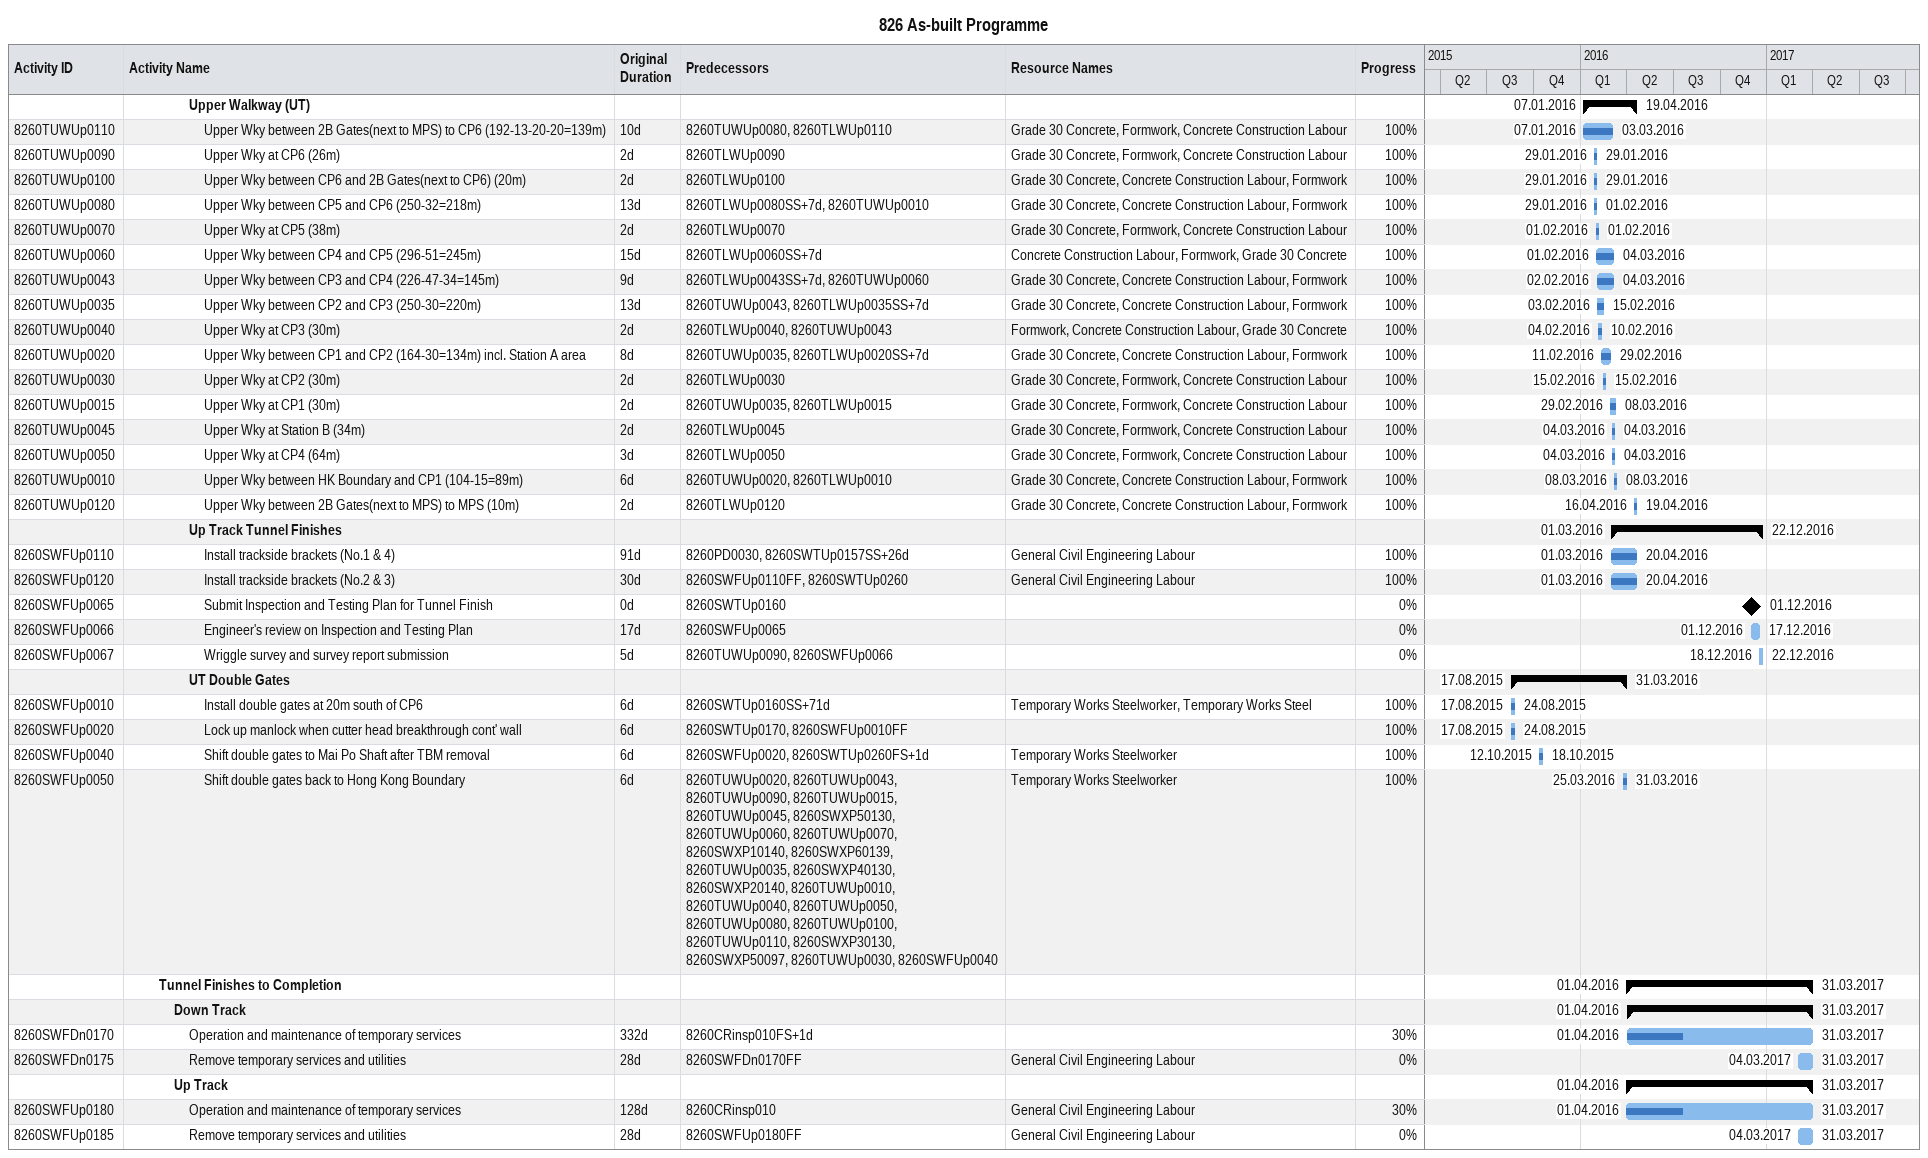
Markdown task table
826 As-built Programme

| ID | Level | Task | Original duration | Start | Finish | Predecessors | Resources | % complete |
|---|---|---|---|---|---|---|---|---|
|  | 5 | **Upper Walkway (UT)** |  | 2016-01-07 | 2016-04-19 |  |  |  |
| 8260TUWUp0110 | 6 | Upper Wky between 2B Gates(next to MPS) to CP6 (192-13-20-20=139m) | 10d | 2016-01-07 | 2016-03-03 | 8260TUWUp0080, 8260TLWUp0110 | Grade 30 Concrete, Formwork, Concrete Construction Labour | 100 |
| 8260TUWUp0090 | 6 | Upper Wky at CP6 (26m) | 2d | 2016-01-29 | 2016-01-29 | 8260TLWUp0090 | Grade 30 Concrete, Formwork, Concrete Construction Labour | 100 |
| 8260TUWUp0100 | 6 | Upper Wky between CP6 and 2B Gates(next to CP6) (20m) | 2d | 2016-01-29 | 2016-01-29 | 8260TLWUp0100 | Grade 30 Concrete, Concrete Construction Labour, Formwork | 100 |
| 8260TUWUp0080 | 6 | Upper Wky between CP5 and CP6 (250-32=218m) | 13d | 2016-01-29 | 2016-02-01 | 8260TLWUp0080SS+7d, 8260TUWUp0010 | Grade 30 Concrete, Concrete Construction Labour, Formwork | 100 |
| 8260TUWUp0070 | 6 | Upper Wky at CP5 (38m) | 2d | 2016-02-01 | 2016-02-01 | 8260TLWUp0070 | Grade 30 Concrete, Formwork, Concrete Construction Labour | 100 |
| 8260TUWUp0060 | 6 | Upper Wky between CP4 and CP5 (296-51=245m) | 15d | 2016-02-01 | 2016-03-04 | 8260TLWUp0060SS+7d | Concrete Construction Labour, Formwork, Grade 30 Concrete | 100 |
| 8260TUWUp0043 | 6 | Upper Wky between CP3 and CP4 (226-47-34=145m) | 9d | 2016-02-02 | 2016-03-04 | 8260TLWUp0043SS+7d, 8260TUWUp0060 | Grade 30 Concrete, Concrete Construction Labour, Formwork | 100 |
| 8260TUWUp0035 | 6 | Upper Wky between CP2 and CP3 (250-30=220m) | 13d | 2016-02-03 | 2016-02-15 | 8260TUWUp0043, 8260TLWUp0035SS+7d | Grade 30 Concrete, Concrete Construction Labour, Formwork | 100 |
| 8260TUWUp0040 | 6 | Upper Wky at CP3 (30m) | 2d | 2016-02-04 | 2016-02-10 | 8260TLWUp0040, 8260TUWUp0043 | Formwork, Concrete Construction Labour, Grade 30 Concrete | 100 |
| 8260TUWUp0020 | 6 | Upper Wky between CP1 and CP2 (164-30=134m) incl. Station A area | 8d | 2016-02-11 | 2016-02-29 | 8260TUWUp0035, 8260TLWUp0020SS+7d | Grade 30 Concrete, Concrete Construction Labour, Formwork | 100 |
| 8260TUWUp0030 | 6 | Upper Wky at CP2 (30m) | 2d | 2016-02-15 | 2016-02-15 | 8260TLWUp0030 | Grade 30 Concrete, Formwork, Concrete Construction Labour | 100 |
| 8260TUWUp0015 | 6 | Upper Wky at CP1 (30m) | 2d | 2016-02-29 | 2016-03-08 | 8260TUWUp0035, 8260TLWUp0015 | Grade 30 Concrete, Formwork, Concrete Construction Labour | 100 |
| 8260TUWUp0045 | 6 | Upper Wky at Station B (34m) | 2d | 2016-03-04 | 2016-03-04 | 8260TLWUp0045 | Grade 30 Concrete, Formwork, Concrete Construction Labour | 100 |
| 8260TUWUp0050 | 6 | Upper Wky at CP4 (64m) | 3d | 2016-03-04 | 2016-03-04 | 8260TLWUp0050 | Grade 30 Concrete, Formwork, Concrete Construction Labour | 100 |
| 8260TUWUp0010 | 6 | Upper Wky between HK Boundary and CP1 (104-15=89m) | 6d | 2016-03-08 | 2016-03-08 | 8260TUWUp0020, 8260TLWUp0010 | Grade 30 Concrete, Concrete Construction Labour, Formwork | 100 |
| 8260TUWUp0120 | 6 | Upper Wky between 2B Gates(next to MPS) to MPS (10m) | 2d | 2016-04-16 | 2016-04-19 | 8260TLWUp0120 | Grade 30 Concrete, Concrete Construction Labour, Formwork | 100 |
|  | 5 | **Up Track Tunnel Finishes** |  | 2016-03-01 | 2016-12-22 |  |  |  |
| 8260SWFUp0110 | 6 | Install trackside brackets (No.1 & 4) | 91d | 2016-03-01 | 2016-04-20 | 8260PD0030, 8260SWTUp0157SS+26d | General Civil Engineering Labour | 100 |
| 8260SWFUp0120 | 6 | Install trackside brackets (No.2 & 3) | 30d | 2016-03-01 | 2016-04-20 | 8260SWFUp0110FF, 8260SWTUp0260 | General Civil Engineering Labour | 100 |
| 8260SWFUp0065 | 6 | Submit Inspection and Testing Plan for Tunnel Finish | 0d | 2016-12-01 | 2016-12-01 | 8260SWTUp0160 |  | 0 |
| 8260SWFUp0066 | 6 | Engineer's review on Inspection and Testing Plan | 17d | 2016-12-01 | 2016-12-17 | 8260SWFUp0065 |  | 0 |
| 8260SWFUp0067 | 6 | Wriggle survey and survey report submission | 5d | 2016-12-18 | 2016-12-22 | 8260TUWUp0090, 8260SWFUp0066 |  | 0 |
|  | 5 | **UT Double Gates** |  | 2015-08-17 | 2016-03-31 |  |  |  |
| 8260SWFUp0010 | 6 | Install double gates at 20m south of CP6 | 6d | 2015-08-17 | 2015-08-24 | 8260SWTUp0160SS+71d | Temporary Works Steelworker, Temporary Works Steel | 100 |
| 8260SWFUp0020 | 6 | Lock up manlock when cutter head breakthrough cont' wall | 6d | 2015-08-17 | 2015-08-24 | 8260SWTUp0170, 8260SWFUp0010FF |  | 100 |
| 8260SWFUp0040 | 6 | Shift double gates to Mai Po Shaft after TBM removal | 6d | 2015-10-12 | 2015-10-18 | 8260SWFUp0020, 8260SWTUp0260FS+1d | Temporary Works Steelworker | 100 |
| 8260SWFUp0050 | 6 | Shift double gates back to Hong Kong Boundary | 6d | 2016-03-25 | 2016-03-31 | 8260TUWUp0020, 8260TUWUp0043, 8260TUWUp0090, 8260TUWUp0015, 8260TUWUp0045, 8260SWXP50130, 8260TUWUp0060, 8260TUWUp0070, 8260SWXP10140, 8260SWXP60139, 8260TUWUp0035, 8260SWXP40130, 8260SWXP20140, 8260TUWUp0010, 8260TUWUp0040, 8260TUWUp0050, 8260TUWUp0080, 8260TUWUp0100, 8260TUWUp0110, 8260SWXP30130, 8260SWXP50097, 8260TUWUp0030, 8260SWFUp0040 | Temporary Works Steelworker | 100 |
|  | 3 | **Tunnel Finishes to Completion** |  | 2016-04-01 | 2017-03-31 |  |  |  |
|  | 4 | **Down Track** |  | 2016-04-01 | 2017-03-31 |  |  |  |
| 8260SWFDn0170 | 5 | Operation and maintenance of temporary services | 332d | 2016-04-01 | 2017-03-31 | 8260CRinsp010FS+1d |  | 30 |
| 8260SWFDn0175 | 5 | Remove temporary services and utilities | 28d | 2017-03-04 | 2017-03-31 | 8260SWFDn0170FF | General Civil Engineering Labour | 0 |
|  | 4 | **Up Track** |  | 2016-04-01 | 2017-03-31 |  |  |  |
| 8260SWFUp0180 | 5 | Operation and maintenance of temporary services | 128d | 2016-04-01 | 2017-03-31 | 8260CRinsp010 | General Civil Engineering Labour | 30 |
| 8260SWFUp0185 | 5 | Remove temporary services and utilities | 28d | 2017-03-04 | 2017-03-31 | 8260SWFUp0180FF | General Civil Engineering Labour | 0 |
